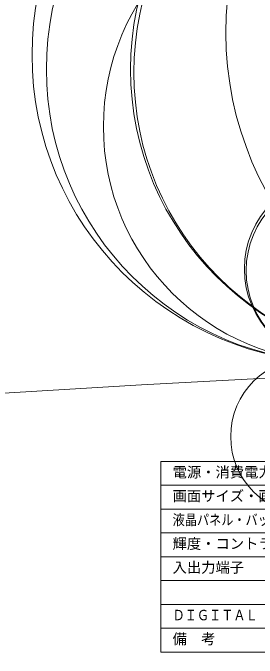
# Model space of a CAD drawing. Units: millimetres, scale not verified. Extents: x -5438 to 5965, y -11394 to 318.
# Drawn here: x -93.5 to -42.3, y -57.8 to 77.7 of the extents above; entities that cross this region are included whole.
import ezdxf
from ezdxf.enums import TextEntityAlignment as Align

# ---------------------------------------------------------------- set-up
doc = ezdxf.new("R2010")
doc.units = ezdxf.units.MM
doc.header["$LTSCALE"] = 0.125
doc.layers.add('0-2_MOJI1', color=7, linetype='Continuous')
doc.layers.add('0-3_WAKU', color=1, linetype='Continuous', lineweight=18)
doc.layers.add('0-6_GAIKEI', color=1, linetype='Continuous', lineweight=18)
doc.styles.add('ＭＳ ゴシック', font='')
doc.styles.get('ＭＳ ゴシック').set_extended_font_data('MS Gothic')

msp = doc.modelspace()

# ---------------------------------------------------------------- linework, layer by layer
at = {"layer": '0-3_WAKU', "color": 4}
for p, q in [((-62.4976, -56.5022), (-62.4976, -16.5022)), ((-62.4976, -16.5022), (62.5024, -16.5022)), ((-62.4976, -56.5022), (62.5024, -56.5022))]:
    msp.add_line(p, q, dxfattribs=at)
at = {"layer": '0-3_WAKU'}
for p, q in [((62.5024, -21.5022), (-62.4976, -21.5022)), ((62.5024, -26.5022), (-62.4976, -26.5022)), ((62.5024, -31.5022), (-62.4976, -31.5022)), ((-62.4976, -36.5022), (62.5024, -36.5022)), ((-62.4976, -41.5022), (62.5024, -41.5022)), ((-62.4976, -46.5022), (62.5024, -46.5022)), ((-62.4976, -51.5022), (62.5024, -51.5022))]:
    msp.add_line(p, q, dxfattribs=at)
at = {"layer": '0-6_GAIKEI'}
for centre, radius in [((20.7377, 73.528), 69.5628), ((-24.9204, 68.8498), 64.5659), ((-24.9266, 65.8562), 61.565), ((-7.2621, 65.8509), 61.5597), ((-7.2622, 65.1528), 60.8689), ((-24.9948, 53.8179), 49.5339), ((-25.2896, 23.943), 19.6502), ((-25.2877, 23.5696), 19.2841), ((263.2608, -5692.2622), 5701.2602), ((-31.3024, -11.2666), 16.5132)]:
    msp.add_circle(centre, radius, dxfattribs=at)

# ---------------------------------------------------------------- texts
at = {"layer": '0-2_MOJI1', "style": 'ＭＳ ゴシック'}
for s, p in [('電源・消費電力', (-59.9976, -20.5022)), ('画面サイズ・画素数', (-59.9976, -25.5022)), ('輝度・コントラスト', (-59.9976, -35.5022)), ('入出力端子', (-59.9976, -40.5022)), ('備\u3000考', (-59.9976, -55.5022))]:
    msp.add_text(s, height=2.199, dxfattribs=at).set_placement(p, align=Align.BOTTOM_LEFT)
at = {"layer": '0-2_MOJI1', "style": 'ＭＳ ゴシック', "width": 0.85}
for s, p in [('液晶パネル・バックライト', (-59.9976, -30.5022)), ('ＤＩＧＩＴＡＬ\u3000ＬＩＮＫ', (-59.9976, -50.5022))]:
    msp.add_text(s, height=2.199, dxfattribs=at).set_placement(p, align=Align.BOTTOM_LEFT)

doc.saveas('drawing.dxf')
